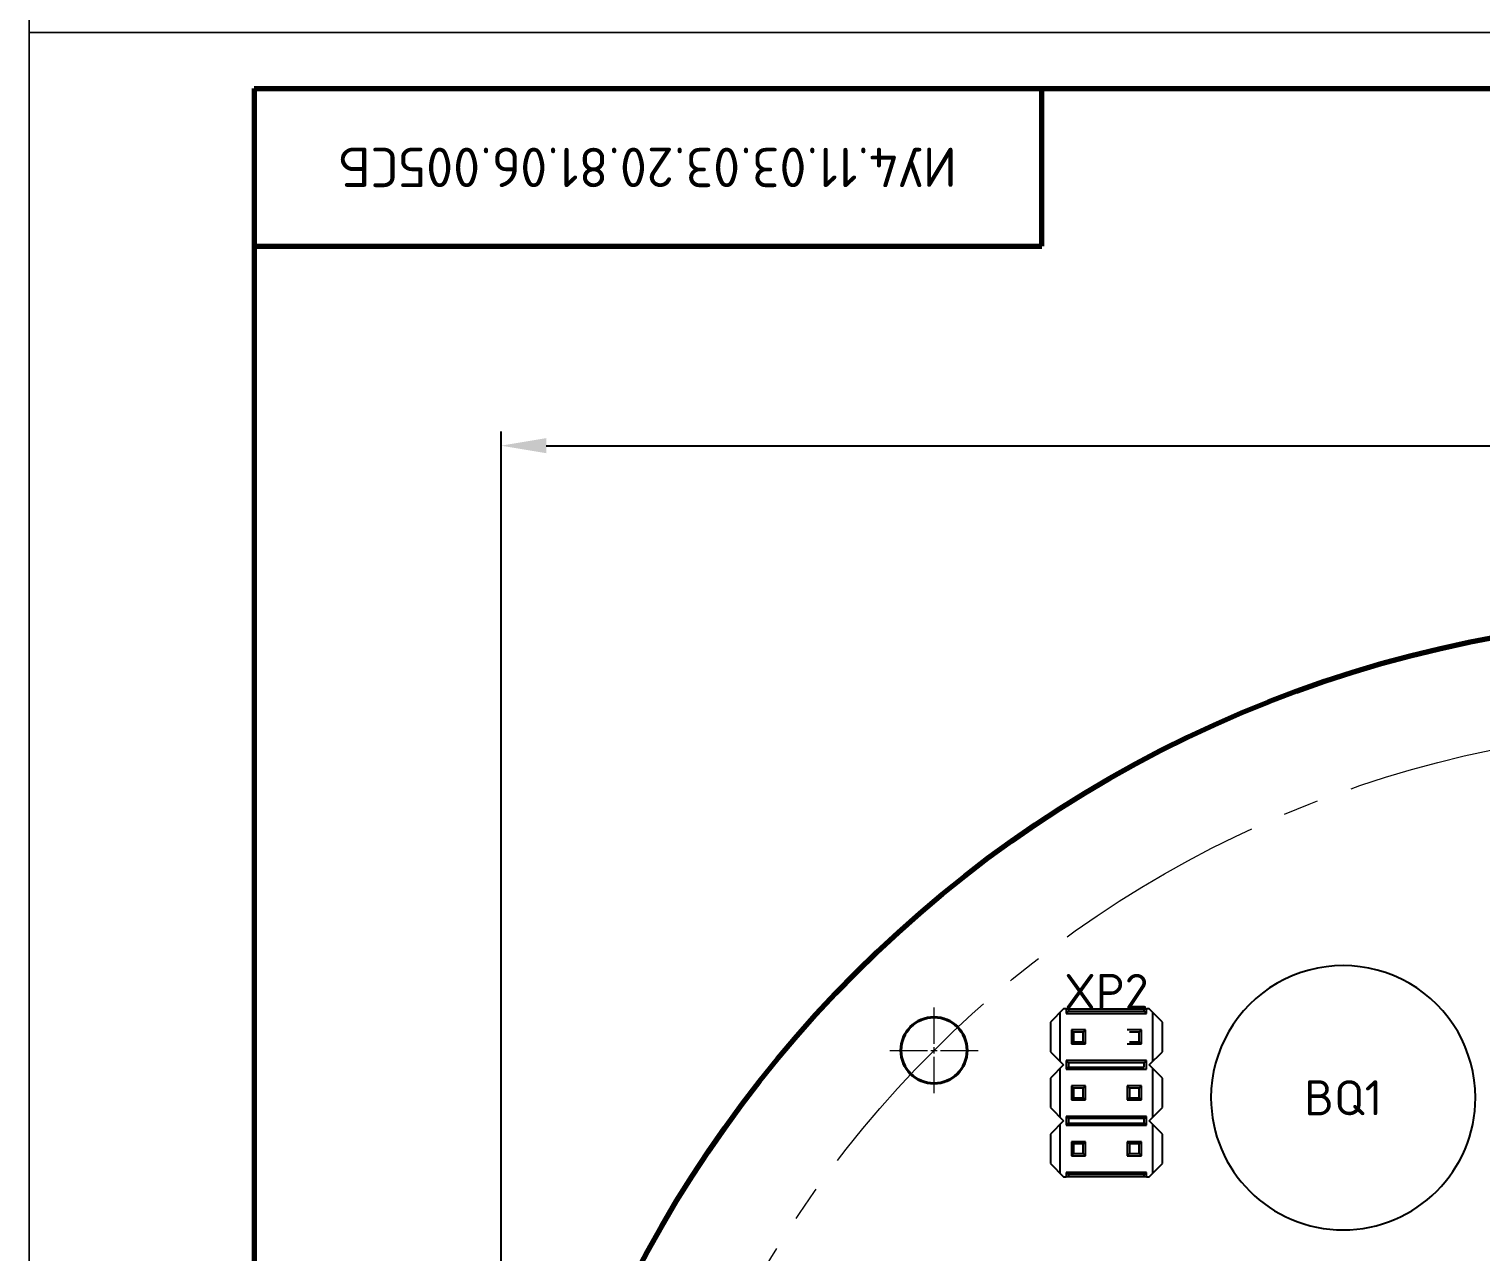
# Model space of a CAD drawing. Header units: millimetres. Extents: x -3633 to 871, y -630 to 261.
# Drawn here: x -1644.8 to -1515.8, y -267.9 to -159.2 of the extents above; entities that cross this region are included whole.
import ezdxf

# ---------------------------------------------------------------- set-up
doc = ezdxf.new("R2010")
doc.units = ezdxf.units.MM
doc.linetypes.add('CENTER2', pattern=[28.575, 19.05, -3.175, 3.175, -3.175])
for name, color, linetype, lineweight in [('border', 7, 'Continuous', 70), ('Sheet', 7, 'Continuous', 30), ('Text', 7, 'Continuous', 18), ('Размерные линии', 7, 'Continuous', 15), ('Сплошная толстая основная', 7, 'Continuous', 70), ('Сплошная тонкая', 7, 'Continuous', 20)]:
    doc.layers.add(name, color=color, linetype=linetype, lineweight=lineweight)
doc.styles.add('Main', font='isocpeur.ttf', dxfattribs={"height": 3})
doc.dimstyles.new('ISO-25', dxfattribs={"dimtxt": 3, "dimasz": 4, "dimexe": 1.25, "dimexo": 0.625, "dimtad": 1, "dimtoh": 1, "dimtxsty": 'Main', "dimcen": 2.5, "dimadec": 0, "dimazin": 0, "dimtfac": 1, "dimtmove": 0, "dimatfit": 3, "dimfxl": 1, "dimarcsym": 0})

# ---------------------------------------------------------------- blocks, each defined once
blk = doc.blocks.new('*U101')
at = {"layer": 'Сплошная тонкая', "color": 0, "linetype": 'CENTER2', "transparency": 16777216}
for p, q in [((0, 0.59), (0, 3.81)), ((-3.92, 0), (-0.59, 0)), ((0.59, 0), (3.92, 0)), ((0, -3.81), (0, -0.59))]:
    blk.add_line(p, q, dxfattribs=at)
at = {"layer": 'Сплошная тонкая', "color": 0, "linetype": 'Continuous', "transparency": 16777216}
for p, q in [((-0.29, 0), (0.29, 0)), ((0, -0.29), (0, 0.29))]:
    blk.add_line(p, q, dxfattribs=at)
blk = doc.blocks.new('*D110')
at = {"layer": 'Defpoints', "color": 0, "transparency": 16777216}
for p in [(-1387.46, -196.19), (-1602.84, -319.17), (-1387.46, -319.17)]:
    blk.add_point(p, dxfattribs=at)
at = {"layer": 'Размерные линии', "color": 0, "lineweight": -2, "transparency": 16777216}
for p, q in [((-1602.84, -318.54), (-1602.84, -194.94)), ((-1387.46, -318.54), (-1387.46, -194.94)), ((-1598.84, -196.19), (-1391.46, -196.19))]:
    blk.add_line(p, q, dxfattribs=at)
at = {"layer": 'Размерные линии', "color": 0, "transparency": 16777216}
for points in [[(-1598.84, -195.52), (-1598.84, -196.86), (-1602.84, -196.19)], [(-1391.46, -195.52), (-1391.46, -196.86), (-1387.46, -196.19)]]:
    blk.add_solid(points, dxfattribs=at)
at = {"layer": 'Размерные линии', "color": 0, "transparency": 16777216, "insert": (-1492.24, -194.07), "char_height": 3, "attachment_point": 5, "style": 'Main'}
blk.add_mtext('%%C110{\\H0.7x;\\S*^ ;}', dxfattribs=at)

msp = doc.modelspace()

# ---------------------------------------------------------------- linework, layer by layer
at = {"layer": 'border', "lineweight": 18}
for p, q in [((-1644.795, -159.45), (-1644.795, 260.55)), ((-1644.795, 260.55), (-1644.795, -159.45)), ((-1644.795, -159.45), (-1644.795, 260.55)), ((-1347.795, -159.45), (-1644.795, -159.45)), ((-1644.795, -579.45), (-1644.795, -159.45)), ((-1644.795, -159.45), (-1347.795, -159.45)), ((-1644.795, -159.45), (-1050.795, -159.45)), ((-1050.795, -159.45), (-1644.795, -159.45)), ((-1644.795, -579.45), (-1644.795, -159.45)), ((-1644.795, -159.45), (-1644.795, -579.45)), ((-1644.795, -579.45), (-1644.795, -159.45))]:
    msp.add_line(p, q, dxfattribs=at)
at = {"layer": 'border', "lineweight": 70}
for p, q in [((-1624.795, -164.45), (-1624.795, -574.45)), ((-1624.795, -164.45), (-1055.795, -164.45)), ((-1554.795, -178.45), (-1554.795, -164.45)), ((-1624.795, -178.45), (-1554.795, -178.45))]:
    msp.add_line(p, q, dxfattribs=at)
at = {"layer": 'Sheet', "color": 0, "linetype": 'Continuous', "lineweight": 40}
msp.add_circle((-1564.374, -249.942, 0), 2.937, dxfattribs=at)
at = {"layer": 'Сплошная толстая основная', "color": 0, "linetype": 'Continuous'}
msp.add_circle((-1495.148, -319.168, 0), 107.69, dxfattribs=at)
at = {"layer": 'Сплошная тонкая', "color": 0, "linetype": 'Continuous', "lineweight": 25}
for p, q in [((-1552.855, -246.261, 0), (-1554.03, -247.436, 0)), ((-1552.62, -246.261, 0), (-1552.855, -246.261, 0)), ((-1552.62, -246.261, 0), (-1552.62, -246.653, 0)), ((-1552.62, -246.261, 0), (-1552.424, -246.261, 0)), ((-1552.424, -246.261, 0), (-1545.689, -246.261, 0)), ((-1552.424, -246.261, 0), (-1552.424, -246.457, 0)), ((-1545.689, -246.261, 0), (-1545.493, -246.261, 0)), ((-1545.689, -246.457, 0), (-1545.689, -246.261, 0)), ((-1545.258, -246.261, 0), (-1545.493, -246.261, 0)), ((-1545.493, -246.653, 0), (-1545.493, -246.261, 0)), ((-1544.083, -247.436, 0), (-1545.258, -246.261, 0)), ((-1554.03, -247.436, 0), (-1554.03, -250.059, 0)), ((-1553.149, -250.941, 0), (-1553.149, -246.555, 0)), ((-1552.62, -246.653, 0), (-1552.424, -246.457, 0)), ((-1552.62, -246.653, 0), (-1545.493, -246.653, 0)), ((-1552.424, -246.457, 0), (-1545.689, -246.457, 0)), ((-1545.493, -246.653, 0), (-1545.689, -246.457, 0)), ((-1544.964, -246.555, 0), (-1544.964, -250.941, 0)), ((-1544.083, -250.059, 0), (-1544.083, -247.436, 0)), ((-1552.17, -248.121, 0), (-1552.17, -249.374, 0)), ((-1550.917, -248.121, 0), (-1552.17, -248.121, 0)), ((-1552.17, -248.121, 0), (-1551.974, -248.317, 0)), ((-1551.974, -248.317, 0), (-1551.974, -249.178, 0)), ((-1551.112, -248.317, 0), (-1551.974, -248.317, 0)), ((-1550.917, -248.121, 0), (-1551.112, -248.317, 0)), ((-1551.112, -249.178, 0), (-1551.112, -248.317, 0)), ((-1550.917, -249.374, 0), (-1550.917, -248.121, 0)), ((-1545.943, -248.121, 0), (-1547.196, -248.121, 0)), ((-1546.139, -248.317, 0), (-1547.001, -248.317, 0)), ((-1545.943, -248.121, 0), (-1546.139, -248.317, 0)), ((-1546.139, -249.178, 0), (-1546.139, -248.317, 0)), ((-1545.943, -249.374, 0), (-1545.943, -248.121, 0)), ((-1554.03, -250.059, 0), (-1552.855, -251.234, 0)), ((-1552.17, -249.374, 0), (-1551.974, -249.178, 0)), ((-1552.17, -249.374, 0), (-1550.917, -249.374, 0)), ((-1551.974, -249.178, 0), (-1551.112, -249.178, 0)), ((-1550.917, -249.374, 0), (-1551.112, -249.178, 0)), ((-1547.196, -249.374, 0), (-1545.943, -249.374, 0)), ((-1547.001, -249.178, 0), (-1546.139, -249.178, 0)), ((-1545.943, -249.374, 0), (-1546.139, -249.178, 0)), ((-1545.258, -251.234, 0), (-1544.083, -250.059, 0)), ((-1552.855, -251.234, 0), (-1554.03, -252.409, 0)), ((-1553.149, -255.914, 0), (-1553.149, -251.528, 0)), ((-1552.62, -250.843, 0), (-1552.62, -251.626, 0)), ((-1545.493, -250.843, 0), (-1552.62, -250.843, 0)), ((-1552.62, -250.843, 0), (-1552.424, -251.038, 0)), ((-1552.62, -251.626, 0), (-1552.424, -251.43, 0)), ((-1552.424, -251.038, 0), (-1552.424, -251.43, 0)), ((-1545.689, -251.038, 0), (-1552.424, -251.038, 0)), ((-1552.424, -251.43, 0), (-1545.689, -251.43, 0)), ((-1545.493, -250.843, 0), (-1545.689, -251.038, 0)), ((-1545.689, -251.43, 0), (-1545.689, -251.038, 0)), ((-1545.493, -251.626, 0), (-1545.493, -250.843, 0)), ((-1544.083, -252.409, 0), (-1545.258, -251.234, 0)), ((-1544.964, -251.528, 0), (-1544.964, -255.914, 0)), ((-1554.03, -252.409, 0), (-1554.03, -255.033, 0)), ((-1552.62, -251.626, 0), (-1545.493, -251.626, 0)), ((-1544.083, -255.033, 0), (-1544.083, -252.409, 0)), ((-1552.17, -253.094, 0), (-1552.17, -254.347, 0)), ((-1550.917, -253.094, 0), (-1552.17, -253.094, 0)), ((-1552.17, -253.094, 0), (-1551.974, -253.29, 0)), ((-1552.17, -254.347, 0), (-1551.974, -254.152, 0)), ((-1551.112, -253.29, 0), (-1551.974, -253.29, 0)), ((-1551.974, -253.29, 0), (-1551.974, -254.152, 0)), ((-1551.974, -254.152, 0), (-1551.112, -254.152, 0)), ((-1550.917, -253.094, 0), (-1551.112, -253.29, 0)), ((-1551.112, -254.152, 0), (-1551.112, -253.29, 0)), ((-1550.917, -254.347, 0), (-1551.112, -254.152, 0)), ((-1550.917, -254.347, 0), (-1550.917, -253.094, 0)), ((-1547.196, -253.094, 0), (-1547.196, -254.347, 0)), ((-1545.943, -253.094, 0), (-1547.196, -253.094, 0)), ((-1547.196, -253.094, 0), (-1547.001, -253.29, 0)), ((-1547.196, -254.347, 0), (-1547.001, -254.152, 0)), ((-1546.139, -253.29, 0), (-1547.001, -253.29, 0)), ((-1547.001, -253.29, 0), (-1547.001, -254.152, 0)), ((-1547.001, -254.152, 0), (-1546.139, -254.152, 0)), ((-1545.943, -253.094, 0), (-1546.139, -253.29, 0)), ((-1546.139, -254.152, 0), (-1546.139, -253.29, 0)), ((-1545.943, -254.347, 0), (-1546.139, -254.152, 0)), ((-1545.943, -254.347, 0), (-1545.943, -253.094, 0)), ((-1554.03, -255.033, 0), (-1552.855, -256.208, 0)), ((-1552.17, -254.347, 0), (-1550.917, -254.347, 0)), ((-1547.196, -254.347, 0), (-1545.943, -254.347, 0)), ((-1545.258, -256.208, 0), (-1544.083, -255.033, 0)), ((-1552.855, -256.208, 0), (-1554.03, -257.382, 0)), ((-1553.149, -260.887, 0), (-1553.149, -256.501, 0)), ((-1552.62, -255.816, 0), (-1552.62, -256.599, 0)), ((-1545.493, -255.816, 0), (-1552.62, -255.816, 0)), ((-1552.62, -255.816, 0), (-1552.424, -256.012, 0)), ((-1552.62, -256.599, 0), (-1552.424, -256.403, 0)), ((-1552.62, -256.599, 0), (-1545.493, -256.599, 0)), ((-1552.424, -256.012, 0), (-1552.424, -256.403, 0)), ((-1545.689, -256.012, 0), (-1552.424, -256.012, 0)), ((-1552.424, -256.403, 0), (-1545.689, -256.403, 0)), ((-1545.493, -255.816, 0), (-1545.689, -256.012, 0)), ((-1545.689, -256.403, 0), (-1545.689, -256.012, 0)), ((-1545.689, -256.403, 0), (-1545.493, -256.599, 0)), ((-1545.493, -256.599, 0), (-1545.493, -255.816, 0)), ((-1544.083, -257.382, 0), (-1545.258, -256.208, 0)), ((-1544.964, -256.501, 0), (-1544.964, -260.887, 0)), ((-1554.03, -257.382, 0), (-1554.03, -260.006, 0)), ((-1544.083, -260.006, 0), (-1544.083, -257.382, 0)), ((-1552.17, -258.068, 0), (-1552.17, -259.321, 0)), ((-1550.917, -258.068, 0), (-1552.17, -258.068, 0)), ((-1552.17, -258.068, 0), (-1551.974, -258.263, 0)), ((-1552.17, -259.321, 0), (-1551.974, -259.125, 0)), ((-1552.17, -259.321, 0), (-1550.917, -259.321, 0)), ((-1551.112, -258.263, 0), (-1551.974, -258.263, 0)), ((-1551.974, -258.263, 0), (-1551.974, -259.125, 0)), ((-1551.974, -259.125, 0), (-1551.112, -259.125, 0)), ((-1550.917, -258.068, 0), (-1551.112, -258.263, 0)), ((-1551.112, -259.125, 0), (-1551.112, -258.263, 0)), ((-1550.917, -259.321, 0), (-1551.112, -259.125, 0)), ((-1550.917, -259.321, 0), (-1550.917, -258.068, 0)), ((-1547.196, -258.068, 0), (-1547.196, -259.321, 0)), ((-1545.943, -258.068, 0), (-1547.196, -258.068, 0)), ((-1547.196, -258.068, 0), (-1547.001, -258.263, 0)), ((-1547.196, -259.321, 0), (-1547.001, -259.125, 0)), ((-1547.196, -259.321, 0), (-1545.943, -259.321, 0)), ((-1546.139, -258.263, 0), (-1547.001, -258.263, 0)), ((-1547.001, -258.263, 0), (-1547.001, -259.125, 0)), ((-1547.001, -259.125, 0), (-1546.139, -259.125, 0)), ((-1545.943, -258.068, 0), (-1546.139, -258.263, 0)), ((-1546.139, -259.125, 0), (-1546.139, -258.263, 0)), ((-1545.943, -259.321, 0), (-1546.139, -259.125, 0)), ((-1545.943, -259.321, 0), (-1545.943, -258.068, 0)), ((-1554.03, -260.006, 0), (-1552.855, -261.181, 0)), ((-1545.258, -261.181, 0), (-1544.083, -260.006, 0)), ((-1552.855, -261.181, 0), (-1552.62, -261.181, 0)), ((-1552.62, -260.789, 0), (-1552.62, -261.181, 0)), ((-1545.493, -260.789, 0), (-1552.62, -260.789, 0)), ((-1552.62, -260.789, 0), (-1552.424, -260.985, 0)), ((-1552.424, -261.181, 0), (-1552.62, -261.181, 0)), ((-1552.424, -260.985, 0), (-1552.424, -261.181, 0)), ((-1545.689, -260.985, 0), (-1552.424, -260.985, 0)), ((-1545.689, -261.181, 0), (-1552.424, -261.181, 0)), ((-1545.493, -260.789, 0), (-1545.689, -260.985, 0)), ((-1545.689, -261.181, 0), (-1545.689, -260.985, 0)), ((-1545.493, -261.181, 0), (-1545.689, -261.181, 0)), ((-1545.493, -261.181, 0), (-1545.493, -260.789, 0)), ((-1545.493, -261.181, 0), (-1545.258, -261.181, 0))]:
    msp.add_line(p, q, dxfattribs=at)
at = {"layer": 'Сплошная тонкая', "linetype": 'CENTER2'}
msp.add_circle((-1495.148, -319.168, 0), 97.9, dxfattribs=at)
at = {"layer": 'Сплошная тонкая', "color": 0, "linetype": 'Continuous', "lineweight": 25}
for start, end in [(0.00001, 180.00001), (180.00001, 0.00001)]:
    msp.add_arc((-1528.011, -254.154, 0), 11.748, start, end, dxfattribs=at)

# ---------------------------------------------------------------- block references
at = {"layer": 'Сплошная тонкая', "linetype": 'CENTER2'}
msp.add_blockref('*U101', (-1564.374, -249.942, 0), dxfattribs=at)

# ---------------------------------------------------------------- texts
at = {"layer": 'border', "insert": (-1589.795, -171.45), "char_height": 3.5, "attachment_point": 5, "rotation": 180, "style": 'Main'}
msp.add_mtext_dynamic_manual_height_columns('ИУ4.11.03.03.20.81.06.005СБ', width=116.93347, gutter_width=66.064, heights=[12.033], dxfattribs=at)
at = {"layer": 'Text', "char_height": 3.115, "style": 'Main'}
for s, insert, attachment_point in [('\\pxsm1.5;XP2', (-1549.056, -246.261, 0), 8), ('BQ1', (-1528.011, -254.154, 0), 5)]:
    msp.add_mtext_dynamic_manual_height_columns(s, width=12.5865, gutter_width=26.7, heights=[0], dxfattribs=dict(at, insert=insert, attachment_point=attachment_point))

# ---------------------------------------------------------------- dimensions: what is measured, and where the dimension line sits
at = {"layer": 'Размерные линии'}
dim = msp.add_linear_dim(base=(-1387.458, -196.191, 0), p1=(-1602.838, -319.168, 0), p2=(-1387.458, -319.168, 0), angle=0, text='%%C110{\\H0.7x;\\S*^ ;}', dimstyle='ISO-25', override={"dimtxsty": 'Main'}, dxfattribs=at)
dim.commit()
dim.dimension.update_dxf_attribs({"geometry": '*D110', "text_midpoint": (-1492.244, -196.191, 0), "dimtype": 161})

doc.saveas('drawing.dxf')
